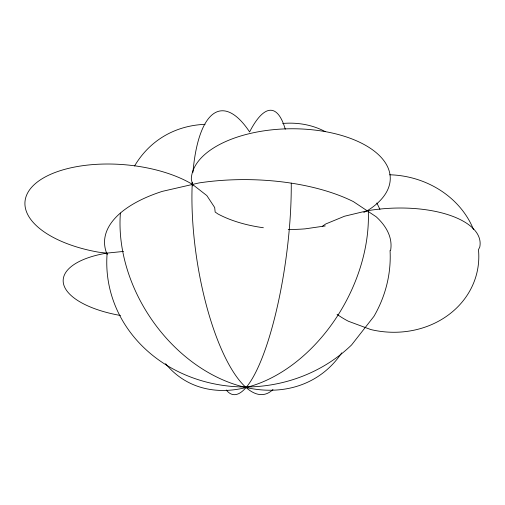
<?xml version="1.0" encoding="UTF-8"?>
<svg xmlns="http://www.w3.org/2000/svg" width="505" height="505" viewBox="0 0 505 505"><rect width="100%" height="100%" fill="white"/><g stroke="black" fill="none" stroke-linecap="round" stroke-linejoin="round"><path stroke-width="0.76" d="M322.266 226.36L325.738 223.974L344.536 216.222L367.185 210.793A88.855 39.175 -3.2 0 1 479.75 247.096L478.469 249.672A88.596 78.477 9.4 0 1 370.739 329.538L348.412 321.262A88.596 78.477 9.4 0 1 337.069 314.35M363.751 212.447L367.185 210.793A99.472 50.361 -0.6 0 0 325.252 131.622A142.827 99.965 -60.4 0 0 282.68 123.454M325.258 225.931L305.178 228.847A99.472 50.361 -0.6 0 1 288.254 229.485M123.548 251.427L106.618 253.144A81.999 33.538 3.3 0 0 63.516 283.823A81.999 33.538 3.3 0 0 120.474 315.486M106.719 253.131L98.683 252.197A95.912 45.065 4.7 0 1 38.576 181.099A95.912 45.065 4.7 0 1 192.519 184.426L206.829 195.58L214.682 207.523L215.155 212.031L217.901 213.943A99.472 50.361 -0.6 0 0 263.364 227.736M367.185 210.793L353.386 201.615A143.256 64.179 0.8 0 0 199.109 182.911L162.282 191.376A143.231 64.167 0.8 0 0 106.612 253.119L106.618 253.144A143.256 64.179 0.8 0 0 107.148 254.438M367.829 211.216L376.162 216.759A143.256 64.179 0.8 0 1 390.586 250.493M192.872 185.96L191.307 179.168A99.472 50.361 -0.6 0 1 325.252 131.622M389.664 174.78A88.596 78.477 9.4 0 1 473.488 229.497M390.049 250.499A141.88 127.146 -5.9 0 1 373.965 316.332L351.594 344.928A141.88 127.146 -5.9 0 1 246.876 386.975M246.099 386.981A141.88 127.146 -5.9 0 1 107.148 253.138M376.799 203.016A141.88 127.146 -5.9 0 1 379.93 209.405M272.971 389.519A143.395 45.608 81.3 0 1 217.51 339.739A143.395 45.608 81.3 0 1 192.279 182.33M192.948 172.287A143.395 45.608 81.3 0 1 249.603 131.944A143.439 34.005 -82.3 0 1 285.256 129.173M291.252 183.138A143.439 34.005 -82.3 0 1 268.521 339.644A143.439 34.005 -82.3 0 1 226.278 389.993M368.259 210.421A142.827 99.965 -60.4 0 1 293.5 363.985A142.827 99.965 -60.4 0 1 165.577 363.663M341.721 352.869A142.751 107.679 56.4 0 1 202.713 369.174A142.751 107.679 56.4 0 1 120.398 213.053M134.564 165.975A142.751 107.679 56.4 0 1 205.055 124.325"/></g></svg>
